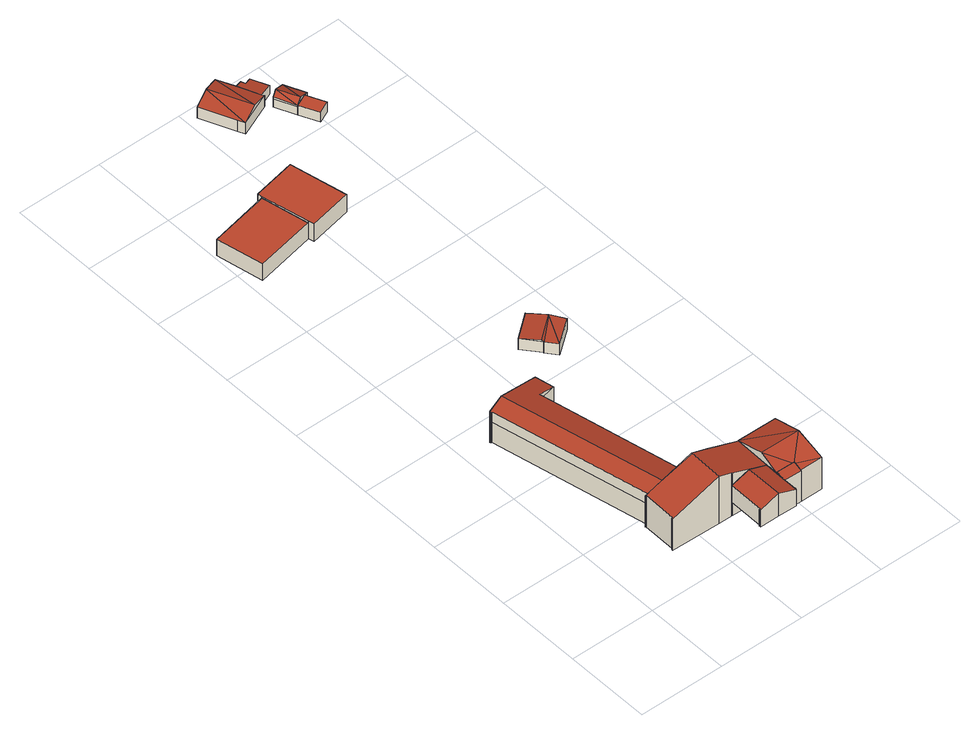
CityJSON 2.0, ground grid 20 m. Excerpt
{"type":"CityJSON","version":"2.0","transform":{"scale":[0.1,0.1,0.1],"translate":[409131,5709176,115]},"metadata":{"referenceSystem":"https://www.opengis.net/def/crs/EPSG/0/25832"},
"CityObjects":{
"building1":{"type":"Building","attributes":{"Gemeindeschluessel":"05978036","Geometrietyp2DReferenz":"3000","function":"31001_3060","roofType":"3100","measuredHeight":5.95},"geometry":[{"type":"MultiSurface","lod":"2","boundaries":[[[0,1,2,3]],[[1,4,5,2]],[[4,6,7,5]],[[6,8,9,7]],[[8,10,11,9]],[[10,12,13,11]],[[12,14,15,13]],[[14,16,17,15]],[[16,18,19,17]],[[18,20,21,19]],[[20,22,23,21]],[[22,24,25,23]],[[24,0,3,25]],[[20,18,16,14,12,10,8,6]],[[6,4,1,0,24,22,20]],[[3,2,5,7,9,11,13,15,17,19,21,23,25]]],"semantics":{"surfaces":[{"type":"WallSurface"},{"type":"RoofSurface"},{"type":"GroundSurface"}],"values":[0,0,0,0,0,0,0,0,0,0,0,0,0,1,1,2]}}]},
"building2":{"type":"Building","attributes":{"Gemeindeschluessel":"05978036","Geometrietyp2DReferenz":"3000","function":"31001_3060"},"children":["building2-1","building2-2","building2-3","building2-4","building2-5"]},
"building2-1":{"type":"BuildingPart","attributes":{"roofType":"2100","measuredHeight":4.97},"parents":["building2"],"geometry":[{"type":"MultiSurface","lod":"2","boundaries":[[[26,27,28,29]],[[27,30,31,28]],[[30,32,33,31]],[[34,35,32,30,27,26]],[[29,28,31,33,36,37]],[[37,36,35,34]],[[36,33,32,35]],[[26,29,37,34]]],"semantics":{"surfaces":[{"type":"WallSurface"},{"type":"RoofSurface"},{"type":"GroundSurface"},{"type":"ClosureSurface"}],"values":[0,0,0,1,2,3,3,3]}}]},
"building2-2":{"type":"BuildingPart","attributes":{"roofType":"2100","measuredHeight":8.83},"parents":["building2"],"geometry":[{"type":"MultiSurface","lod":"2","boundaries":[[[38,39,40,41]],[[39,42,43,44,40]],[[42,39,38,45,46]],[[47,41,40,44]],[[45,48,46]],[[38,41,47,48,45]],[[48,43,42,46]],[[48,47,44,43]]],"semantics":{"surfaces":[{"type":"WallSurface"},{"type":"RoofSurface"},{"type":"GroundSurface"},{"type":"ClosureSurface"}],"values":[0,0,1,2,0,3,0,3]}}]},
"building2-3":{"type":"BuildingPart","attributes":{"roofType":"5000","measuredHeight":12.43},"parents":["building2"],"geometry":[{"type":"MultiSurface","lod":"2","boundaries":[[[49,50,51,52]],[[50,53,54,51]],[[53,55,56,54]],[[55,57,58,56]],[[57,59,60,58]],[[59,61,62,60]],[[61,63,64,62]],[[63,65,66,64]],[[65,67,68,66]],[[67,69,70,71,72,68]],[[73,74,75,33,32]],[[76,69,67,65,63,61,59,57,55]],[[55,53,50,49,74,73,76]],[[52,51,54,56,58,60,62,64,66,68,72,37,36,33,75]],[[35,34,77,78,79,70,69,76]],[[36,37,34,35]],[[37,72,71,77,34]],[[77,71,70,79,78]],[[73,32,35,76]],[[36,35,32,33]],[[52,75,74,49]]],"semantics":{"surfaces":[{"type":"WallSurface"},{"type":"RoofSurface"},{"type":"GroundSurface"},{"type":"ClosureSurface"}],"values":[0,0,0,0,0,0,0,0,0,0,0,1,1,2,0,3,3,3,0,3,3]}}]},
"building2-4":{"type":"BuildingPart","attributes":{"roofType":"5000","measuredHeight":9.33},"parents":["building2"],"geometry":[{"type":"MultiSurface","lod":"2","boundaries":[[[80,81,82,83]],[[81,84,85,82]],[[84,86,87,85]],[[86,88,89,87]],[[88,90,91,89]],[[90,92,93,91]],[[92,94,26,29,93]],[[71,80,83,72]],[[79,95,96,97,98,99,70]],[[78,100,101,90,88,95,79]],[[90,101,92]],[[92,101,100,94]],[[94,100,78,77]],[[71,70,99,80]],[[80,99,98,81]],[[81,98,97,84]],[[84,97,96,86]],[[86,96,95,88]],[[83,82,85,87,89,91,93,29,37,72]],[[34,26,94,77]],[[34,37,29,26]],[[37,34,77,71,72]],[[79,70,71,77,78]]],"semantics":{"surfaces":[{"type":"WallSurface"},{"type":"RoofSurface"},{"type":"GroundSurface"},{"type":"ClosureSurface"}],"values":[0,0,0,0,0,0,0,0,1,1,0,0,0,0,0,0,0,0,2,0,3,3,3]}}]},
"building2-5":{"type":"BuildingPart","attributes":{"roofType":"5000","measuredHeight":10.34},"parents":["building2"],"geometry":[{"type":"MultiSurface","lod":"2","boundaries":[[[102,103,104,75,74]],[[103,105,106,104]],[[105,107,38,41,106]],[[108,48,105]],[[109,48,108]],[[48,109,43]],[[105,48,45,107]],[[102,108,103]],[[108,102,109]],[[102,43,109]],[[105,103,108]],[[44,52,75,104,106,41,47]],[[52,44,43,102,74,49]],[[74,75,52,49]],[[45,38,107]],[[47,41,38,45,48]],[[44,47,48,43]]],"semantics":{"surfaces":[{"type":"WallSurface"},{"type":"RoofSurface"},{"type":"GroundSurface"},{"type":"ClosureSurface"}],"values":[0,0,0,1,1,1,1,1,1,0,0,2,0,3,0,3,3]}}]},
"building3":{"type":"Building","attributes":{"Gemeindeschluessel":"05978036","Geometrietyp2DReferenz":"3000","function":"31001_2500","roofType":"1000","measuredHeight":4.29},"geometry":[{"type":"MultiSurface","lod":"2","boundaries":[[[110,111,112,113]],[[111,114,115,112]],[[114,116,117,115]],[[116,110,113,117]],[[116,114,111,110]],[[113,112,115,117]]],"semantics":{"surfaces":[{"type":"WallSurface"},{"type":"RoofSurface"},{"type":"GroundSurface"}],"values":[0,0,0,0,1,2]}}]},
"building4":{"type":"Building","attributes":{"Gemeindeschluessel":"05978036","Geometrietyp2DReferenz":"3000","function":"31001_9998","roofType":"5000","measuredHeight":3.44},"geometry":[{"type":"MultiSurface","lod":"2","boundaries":[[[118,119,120,121]],[[119,122,123,120]],[[122,124,125,123]],[[124,126,127,125]],[[126,128,129,127]],[[128,118,121,129]],[[130,131,124,122]],[[131,128,126]],[[131,119,128]],[[119,131,130]],[[128,119,118]],[[122,119,130]],[[126,124,131]],[[121,120,123,125,127,129]]],"semantics":{"surfaces":[{"type":"WallSurface"},{"type":"RoofSurface"},{"type":"GroundSurface"}],"values":[0,0,0,0,0,0,1,1,1,1,1,0,0,2]}}]},
"building5":{"type":"Building","attributes":{"Gemeindeschluessel":"05978036","Geometrietyp2DReferenz":"3000","function":"31001_2500","roofType":"1000","measuredHeight":4.59},"geometry":[{"type":"MultiSurface","lod":"2","boundaries":[[[132,133,134,135]],[[133,136,137,134]],[[136,138,139,137]],[[138,140,141,139]],[[140,142,143,141]],[[142,132,135,143]],[[142,140,138,136,133,132]],[[135,134,137,139,141,143]]],"semantics":{"surfaces":[{"type":"WallSurface"},{"type":"RoofSurface"},{"type":"GroundSurface"}],"values":[0,0,0,0,0,0,1,2]}}]},
"building6":{"type":"Building","attributes":{"Gemeindeschluessel":"05978036","Geometrietyp2DReferenz":"3000","function":"31001_3200"},"children":["building6-1","building6-2"]},
"building6-1":{"type":"BuildingPart","attributes":{"roofType":"2100","measuredHeight":2.87},"parents":["building6"],"geometry":[{"type":"MultiSurface","lod":"2","boundaries":[[[144,145,146,147]],[[144,148,149,145]],[[148,150,151,149]],[[150,152,153,151]],[[152,154,155,153]],[[152,150,148,144,147,154]],[[155,146,145,149,151,153]],[[147,146,155,154]]],"semantics":{"surfaces":[{"type":"WallSurface"},{"type":"RoofSurface"},{"type":"GroundSurface"},{"type":"ClosureSurface"}],"values":[0,0,0,0,0,1,2,3]}}]},
"building6-2":{"type":"BuildingPart","attributes":{"roofType":"3100","measuredHeight":3.98},"parents":["building6"],"geometry":[{"type":"MultiSurface","lod":"2","boundaries":[[[154,156,157,155]],[[156,158,159,157]],[[158,160,161,159]],[[160,162,163,161]],[[162,164,165,163]],[[164,166,167,165]],[[166,147,146,167]],[[168,156,154,147,166]],[[166,169,170,168]],[[158,168,170]],[[170,162,160,158]],[[162,170,169,164]],[[164,169,166]],[[156,168,158]],[[146,155,157,159,161,163,165,167]],[[155,146,147,154]]],"semantics":{"surfaces":[{"type":"WallSurface"},{"type":"RoofSurface"},{"type":"GroundSurface"},{"type":"ClosureSurface"}],"values":[0,0,0,0,0,0,0,1,1,1,1,0,0,0,2,3]}}]},
"building7":{"type":"Building","attributes":{"Gemeindeschluessel":"05978036","Geometrietyp2DReferenz":"3000","function":"31001_3200"},"children":["building7-1","building7-2"]},
"building7-1":{"type":"BuildingPart","attributes":{"roofType":"1000","measuredHeight":2.69},"parents":["building7"],"geometry":[{"type":"MultiSurface","lod":"2","boundaries":[[[171,172,173,174,175]],[[172,176,177,173]],[[176,178,179,180,177]],[[178,176,172,171]],[[174,173,177,180]],[[175,174,180,179]],[[175,179,178,171]]],"semantics":{"surfaces":[{"type":"WallSurface"},{"type":"RoofSurface"},{"type":"GroundSurface"},{"type":"ClosureSurface"}],"values":[0,0,0,1,2,3,3]}}]},
"building7-2":{"type":"BuildingPart","attributes":{"roofType":"3100","measuredHeight":3.65},"parents":["building7"],"geometry":[{"type":"MultiSurface","lod":"2","boundaries":[[[181,175,174,182]],[[179,183,184,180]],[[183,185,186,184]],[[185,181,182,186]],[[187,188,181,185]],[[185,189,187]],[[178,187,189]],[[178,189,190]],[[179,178,190,183]],[[183,190,189,185]],[[181,188,171,175]],[[182,174,180,184,186]],[[180,174,175,179]],[[187,178,171,188]],[[175,171,178,179]]],"semantics":{"surfaces":[{"type":"WallSurface"},{"type":"RoofSurface"},{"type":"GroundSurface"},{"type":"ClosureSurface"}],"values":[0,0,0,0,1,1,1,1,0,0,0,2,3,0,3]}}]}
},
"vertices":[
[281,12,81],[282,95,81],[282,95,37],[281,12,37],[285,95,82],[285,95,37],[325,94,97],[325,94,37],[368,93,81],[368,93,37],[367,61,82],[367,61,37],[367,39,82],[367,39,37],[367,11,82],[367,11,37],[368,11,81],[368,11,37],[368,7,81],[368,7,37],[324,8,97],[324,8,37],[279,8,81],[279,8,37],[279,12,81],[279,12,37],
[246,194,48],[272,198,47],[272,198,0],[246,194,0],[292,198,47],[292,198,0],[292,178,50],[292,178,0],[249,179,50],[253,178,50],[253,178,0],[249,179,0],
[407,38,81],[367,39,81],[367,39,0],[407,38,0],[367,61,88],[367,61,84],[367,61,0],[408,46,84],[408,60,88],[408,60,0],[408,60,84],
[368,93,82],[285,95,112],[285,95,0],[368,93,0],[282,95,114],[282,95,0],[251,96,124],[251,96,0],[137,98,82],[137,98,0],[137,102,82],[137,102,0],[139,102,83],[139,102,0],[140,179,83],[140,179,0],[139,179,82],[139,179,0],[139,180,82],[139,180,0],[147,180,85],[147,180,82],[147,180,54],[147,180,0],[292,178,111],[370,177,82],[370,177,0],[253,178,124],[249,179,54],[249,179,71],[184,180,93],
[146,183,54],[69,543,54],[69,543,0],[146,183,0],[67,543,54],[67,543,0],[66,546,54],[66,546,0],[211,582,54],[211,582,0],[220,539,54],[220,539,0],[176,529,54],[176,529,0],[246,194,54],[103,555,93],[66,546,82],[67,543,82],[69,543,82],[146,183,82],[246,194,71],[176,529,70],
[370,177,84],[461,176,84],[461,176,0],[459,38,84],[459,38,0],[407,38,84],[460,107,104],[368,108,104],
[143,1294,46],[165,1186,46],[165,1186,3],[143,1294,3],[27,1158,46],[27,1158,3],[5,1266,46],[5,1266,3],
[295,654,40],[296,654,40],[296,654,11],[295,654,11],[265,693,40],[265,693,11],[320,736,40],[320,736,11],[370,673,40],[370,673,11],[314,630,40],[314,630,11],[293,657,45],[348,700,45],
[165,1186,51],[143,1294,51],[143,1294,5],[165,1186,5],[141,1304,51],[141,1304,5],[240,1324,51],[240,1324,5],[267,1192,51],[267,1192,5],[168,1172,51],[168,1172,5],
[322,1562,42],[322,1562,17],[305,1555,17],[305,1555,46],[326,1552,42],[326,1552,17],[342,1559,39],[342,1559,17],[359,1520,39],[359,1520,17],[326,1506,46],[326,1506,17],
[329,1501,46],[329,1501,17],[253,1468,46],[253,1468,17],[246,1483,46],[246,1483,17],[212,1561,46],[212,1561,17],[250,1578,46],[250,1578,17],[287,1595,46],[287,1595,17],[291,1484,57],[250,1578,57],[249,1578,57],
[386,1451,48],[406,1408,48],[406,1408,22],[386,1451,22],[386,1451,43],[378,1395,48],[378,1395,22],[358,1438,48],[358,1438,43],[358,1438,22],
[397,1456,43],[397,1456,22],[337,1485,43],[337,1485,22],[376,1503,43],[376,1503,22],[370,1444,58],[386,1451,49],[349,1491,58],[337,1485,48]
]}
